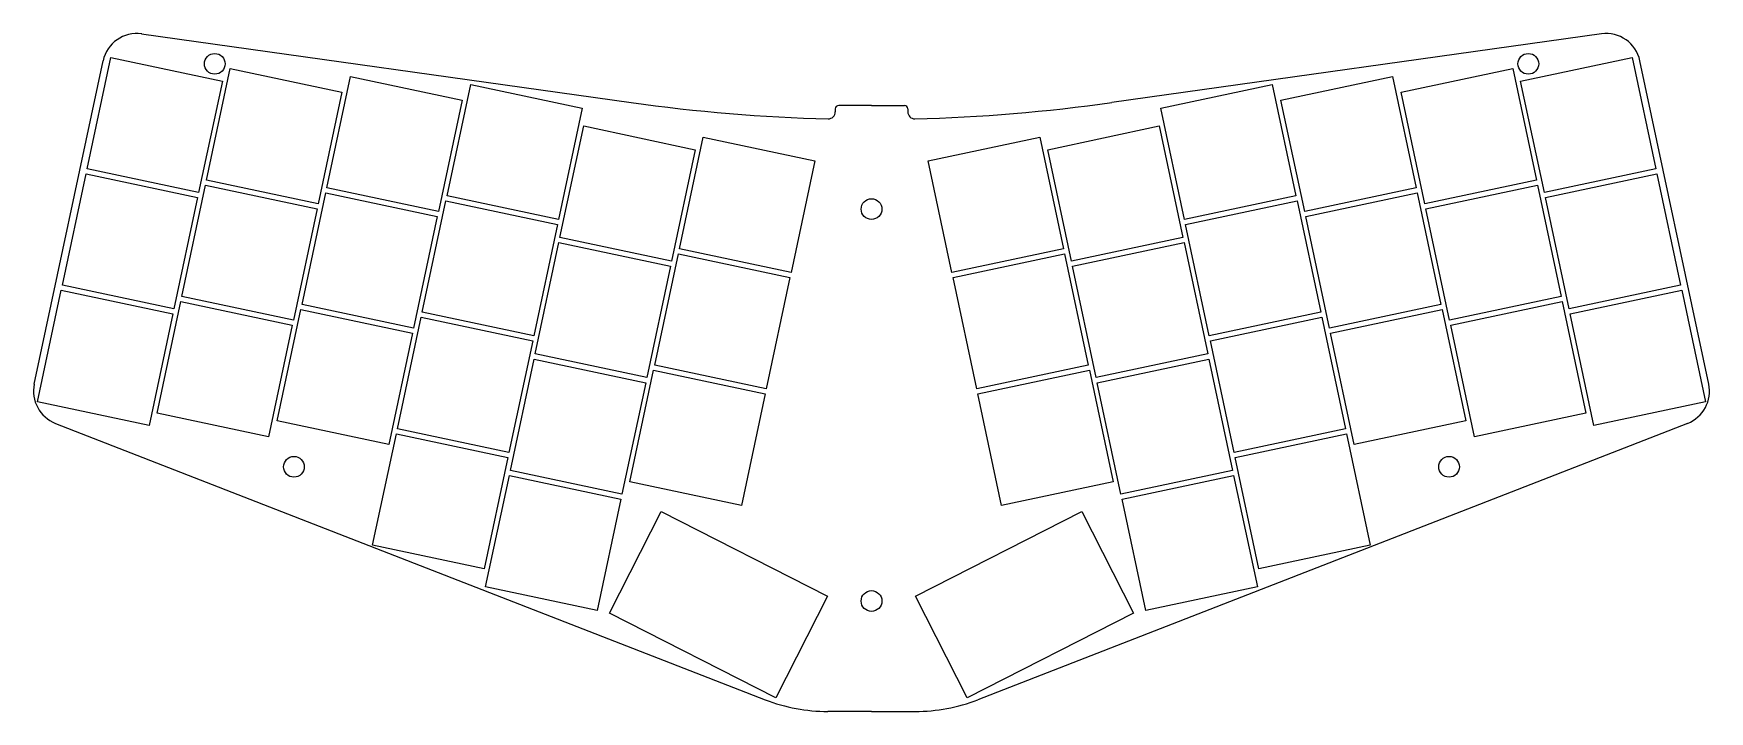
# Model space of a CAD drawing. Header units: millimetres. Extents: x -7 to 236, y -34 to 64.
import ezdxf

# ---------------------------------------------------------------- set-up
doc = ezdxf.new("R2010")
doc.units = ezdxf.units.MM
doc.header["$MEASUREMENT"] = 0
doc.layers.get('0').update_dxf_attribs({"linetype": 'CONTINUOUS'})
doc.layers.add('mounting-holes', color=120, linetype='CONTINUOUS')
doc.layers.add('outline', color=20, linetype='CONTINUOUS')

msp = doc.modelspace()

# ---------------------------------------------------------------- linework, layer by layer
for p, q in [((0.97, 44.26), (4.4, 60.4)), ((4.4, 60.4), (20.54, 56.97)), ((18.26, 42.63), (21.69, 58.77)), ((21.69, 58.77), (37.83, 55.34)), ((191.12, 55.34), (207.26, 58.77)), ((207.26, 58.77), (210.69, 42.63)), ((208.41, 56.97), (224.55, 60.4)), ((224.55, 60.4), (227.98, 44.26)), ((20.54, 56.97), (17.11, 40.83)), ((35.66, 41.49), (39.09, 57.63)), ((39.09, 57.63), (55.23, 54.2)), ((53.05, 40.35), (56.48, 56.49)), ((56.48, 56.49), (72.62, 53.06)), ((156.33, 53.06), (172.47, 56.49)), ((172.47, 56.49), (175.9, 40.35)), ((173.73, 54.2), (189.87, 57.63)), ((189.87, 57.63), (193.3, 41.49)), ((211.84, 40.83), (208.41, 56.97)), ((37.83, 55.34), (34.4, 39.2)), ((55.23, 54.2), (51.8, 38.06)), ((177.16, 38.06), (173.73, 54.2)), ((194.55, 39.2), (191.12, 55.34)), ((72.62, 53.06), (69.19, 36.92)), ((159.76, 36.92), (156.33, 53.06)), ((69.4, 34.32), (72.83, 50.46)), ((72.83, 50.46), (88.97, 47.03)), ((86.69, 32.69), (90.12, 48.83)), ((90.12, 48.83), (106.26, 45.4)), ((122.69, 45.4), (138.83, 48.83)), ((138.83, 48.83), (142.26, 32.69)), ((139.98, 47.03), (156.12, 50.46)), ((156.12, 50.46), (159.55, 34.32)), ((88.97, 47.03), (85.54, 30.89)), ((143.41, 30.89), (139.98, 47.03)), ((17.11, 40.83), (0.97, 44.26)), ((106.26, 45.4), (102.83, 29.26)), ((126.12, 29.26), (122.69, 45.4)), ((227.98, 44.26), (211.84, 40.83)), ((-2.61, 27.39), (0.82, 43.53)), ((0.82, 43.53), (16.96, 40.1)), ((14.68, 25.76), (18.11, 41.9)), ((18.11, 41.9), (34.25, 38.47)), ((34.4, 39.2), (18.26, 42.63)), ((51.8, 38.06), (35.66, 41.49)), ((193.3, 41.49), (177.16, 38.06)), ((210.69, 42.63), (194.55, 39.2)), ((194.71, 38.47), (210.84, 41.9)), ((210.84, 41.9), (214.28, 25.76)), ((211.99, 40.1), (228.13, 43.53)), ((228.13, 43.53), (231.56, 27.39)), ((16.96, 40.1), (13.53, 23.96)), ((32.07, 24.62), (35.5, 40.76)), ((35.5, 40.76), (51.64, 37.33)), ((49.46, 23.48), (52.89, 39.62)), ((52.89, 39.62), (69.03, 36.19)), ((69.19, 36.92), (53.05, 40.35)), ((175.9, 40.35), (159.76, 36.92)), ((159.92, 36.19), (176.06, 39.62)), ((176.06, 39.62), (179.49, 23.48)), ((177.31, 37.33), (193.45, 40.76)), ((193.45, 40.76), (196.88, 24.62)), ((215.42, 23.96), (211.99, 40.1)), ((34.25, 38.47), (30.82, 22.33)), ((51.64, 37.33), (48.21, 21.19)), ((180.74, 21.19), (177.31, 37.33)), ((198.14, 22.33), (194.71, 38.47)), ((69.03, 36.19), (65.6, 20.05)), ((85.54, 30.89), (69.4, 34.32)), ((159.55, 34.32), (143.41, 30.89)), ((163.35, 20.05), (159.92, 36.19)), ((65.82, 17.45), (69.25, 33.59)), ((69.25, 33.59), (85.39, 30.16)), ((83.1, 15.82), (86.54, 31.96)), ((86.54, 31.96), (102.67, 28.53)), ((102.83, 29.26), (86.69, 32.69)), ((142.26, 32.69), (126.12, 29.26)), ((126.28, 28.53), (142.42, 31.96)), ((142.42, 31.96), (145.85, 15.82)), ((143.57, 30.16), (159.71, 33.59)), ((159.71, 33.59), (163.14, 17.45)), ((85.39, 30.16), (81.96, 14.02)), ((147, 14.02), (143.57, 30.16)), ((13.53, 23.96), (-2.61, 27.39)), ((102.67, 28.53), (99.24, 12.39)), ((129.71, 12.39), (126.28, 28.53)), ((231.56, 27.39), (215.42, 23.96)), ((-6.2, 10.52), (-2.77, 26.66)), ((-2.77, 26.66), (13.37, 23.23)), ((11.09, 8.89), (14.52, 25.03)), ((14.52, 25.03), (30.66, 21.6)), ((30.82, 22.33), (14.68, 25.76)), ((48.21, 21.19), (32.07, 24.62)), ((196.88, 24.62), (180.74, 21.19)), ((214.28, 25.76), (198.14, 22.33)), ((198.29, 21.6), (214.43, 25.03)), ((214.43, 25.03), (217.86, 8.89)), ((215.58, 23.23), (231.72, 26.66)), ((231.72, 26.66), (235.15, 10.52)), ((13.37, 23.23), (9.94, 7.09)), ((28.48, 7.75), (31.91, 23.89)), ((31.91, 23.89), (48.05, 20.46)), ((45.88, 6.61), (49.31, 22.75)), ((49.31, 22.75), (65.45, 19.32)), ((65.6, 20.05), (49.46, 23.48)), ((179.49, 23.48), (163.35, 20.05)), ((163.51, 19.32), (179.65, 22.75)), ((179.65, 22.75), (183.08, 6.61)), ((180.9, 20.46), (197.04, 23.89)), ((197.04, 23.89), (200.47, 7.75)), ((219.01, 7.09), (215.58, 23.23)), ((30.66, 21.6), (27.23, 5.46)), ((48.05, 20.46), (44.62, 4.32)), ((184.33, 4.32), (180.9, 20.46)), ((201.72, 5.46), (198.29, 21.6)), ((65.45, 19.32), (62.02, 3.18)), ((81.96, 14.02), (65.82, 17.45)), ((163.14, 17.45), (147, 14.02)), ((166.94, 3.18), (163.51, 19.32)), ((62.23, 0.57), (65.66, 16.71)), ((65.66, 16.71), (81.8, 13.28)), ((79.52, -1.06), (82.95, 15.08)), ((82.95, 15.08), (99.09, 11.65)), ((99.24, 12.39), (83.1, 15.82)), ((145.85, 15.82), (129.71, 12.39)), ((129.86, 11.65), (146, 15.08)), ((146, 15.08), (149.43, -1.06)), ((147.15, 13.28), (163.29, 16.71)), ((163.29, 16.71), (166.72, 0.57)), ((81.8, 13.28), (78.37, -2.86)), ((150.58, -2.86), (147.15, 13.28)), ((9.94, 7.09), (-6.2, 10.52)), ((99.09, 11.65), (95.66, -4.49)), ((133.29, -4.49), (129.86, 11.65)), ((235.15, 10.52), (219.01, 7.09)), ((27.23, 5.46), (11.09, 8.89)), ((44.62, 4.32), (28.48, 7.75)), ((200.47, 7.75), (184.33, 4.32)), ((217.86, 8.89), (201.72, 5.46)), ((42.29, -10.27), (45.72, 5.87)), ((45.72, 5.87), (61.86, 2.44)), ((62.02, 3.18), (45.88, 6.61)), ((183.08, 6.61), (166.94, 3.18)), ((167.09, 2.44), (183.23, 5.87)), ((183.23, 5.87), (186.66, -10.27)), ((61.86, 2.44), (58.43, -13.7)), ((170.52, -13.7), (167.09, 2.44)), ((78.37, -2.86), (62.23, 0.57)), ((166.72, 0.57), (150.58, -2.86)), ((58.64, -16.3), (62.07, -0.16)), ((62.07, -0.16), (78.21, -3.59)), ((95.66, -4.49), (79.52, -1.06)), ((149.43, -1.06), (133.29, -4.49)), ((150.74, -3.59), (166.88, -0.16)), ((166.88, -0.16), (170.31, -16.3)), ((78.21, -3.59), (74.78, -19.73)), ((154.17, -19.73), (150.74, -3.59)), ((76.57, -20.08), (84.06, -5.38)), ((84.06, -5.38), (108.12, -17.64)), ((120.83, -17.64), (144.89, -5.38)), ((144.89, -5.38), (152.38, -20.08)), ((58.43, -13.7), (42.29, -10.27)), ((186.66, -10.27), (170.52, -13.7)), ((74.78, -19.73), (58.64, -16.3)), ((170.31, -16.3), (154.17, -19.73)), ((108.12, -17.64), (100.63, -32.34)), ((128.32, -32.34), (120.83, -17.64)), ((100.63, -32.34), (76.57, -20.08)), ((152.38, -20.08), (128.32, -32.34))]:
    msp.add_line(p, q)
at = {"layer": 'mounting-holes', "linetype": 'Continuous'}
for centre in [(19.44, 59.46), (209.52, 59.46), (114.48, 38.42), (30.9, 1.1), (198.05, 1.1), (114.48, -18.34)]:
    msp.add_circle(centre, 1.5, dxfattribs=at)
at = {"layer": 'outline', "linetype": 'Continuous'}
for p, q in [((8.86, 63.81), (79.68, 53.85)), ((220.09, 63.81), (149.27, 53.85)), ((-6.68, 13.09), (3.27, 59.9)), ((235.63, 13.09), (225.68, 59.9)), ((114.48, 53.42), (109.73, 53.42)), ((114.48, 53.42), (119.23, 53.42)), ((109.23, 52.92), (109.23, 52.5)), ((119.73, 52.92), (119.73, 52.5)), ((-3.6, 7.39), (99.1, -32.64)), ((232.55, 7.39), (129.85, -32.64)), ((114.48, -34.34), (108.18, -34.34)), ((114.48, -34.34), (120.78, -34.34))]:
    msp.add_line(p, q, dxfattribs=at)
for centre, radius, start, end in [((8.17, 58.86), 5, 82, 168), ((220.79, 58.86), 5, 12, 98), ((114.48, 301.42), 250, 262, 268.5617), ((109.73, 52.92), 0.5, 90, 180), ((119.23, 52.92), 0.5, 0, 90), ((114.48, 301.42), 250, 271.4383, 278), ((108.23, 52.5), 1, 268.5617, 0), ((120.73, 52.5), 1, 180, 271.4383), ((-1.78, 12.05), 5, 168, 248.7083), ((230.74, 12.05), 5, 291.2917, 12), ((108.18, -9.34), 25, 248.7083, 270), ((120.78, -9.34), 25, 270, 291.2917)]:
    msp.add_arc(centre, radius, start, end, dxfattribs=at)

doc.saveas('drawing.dxf')
